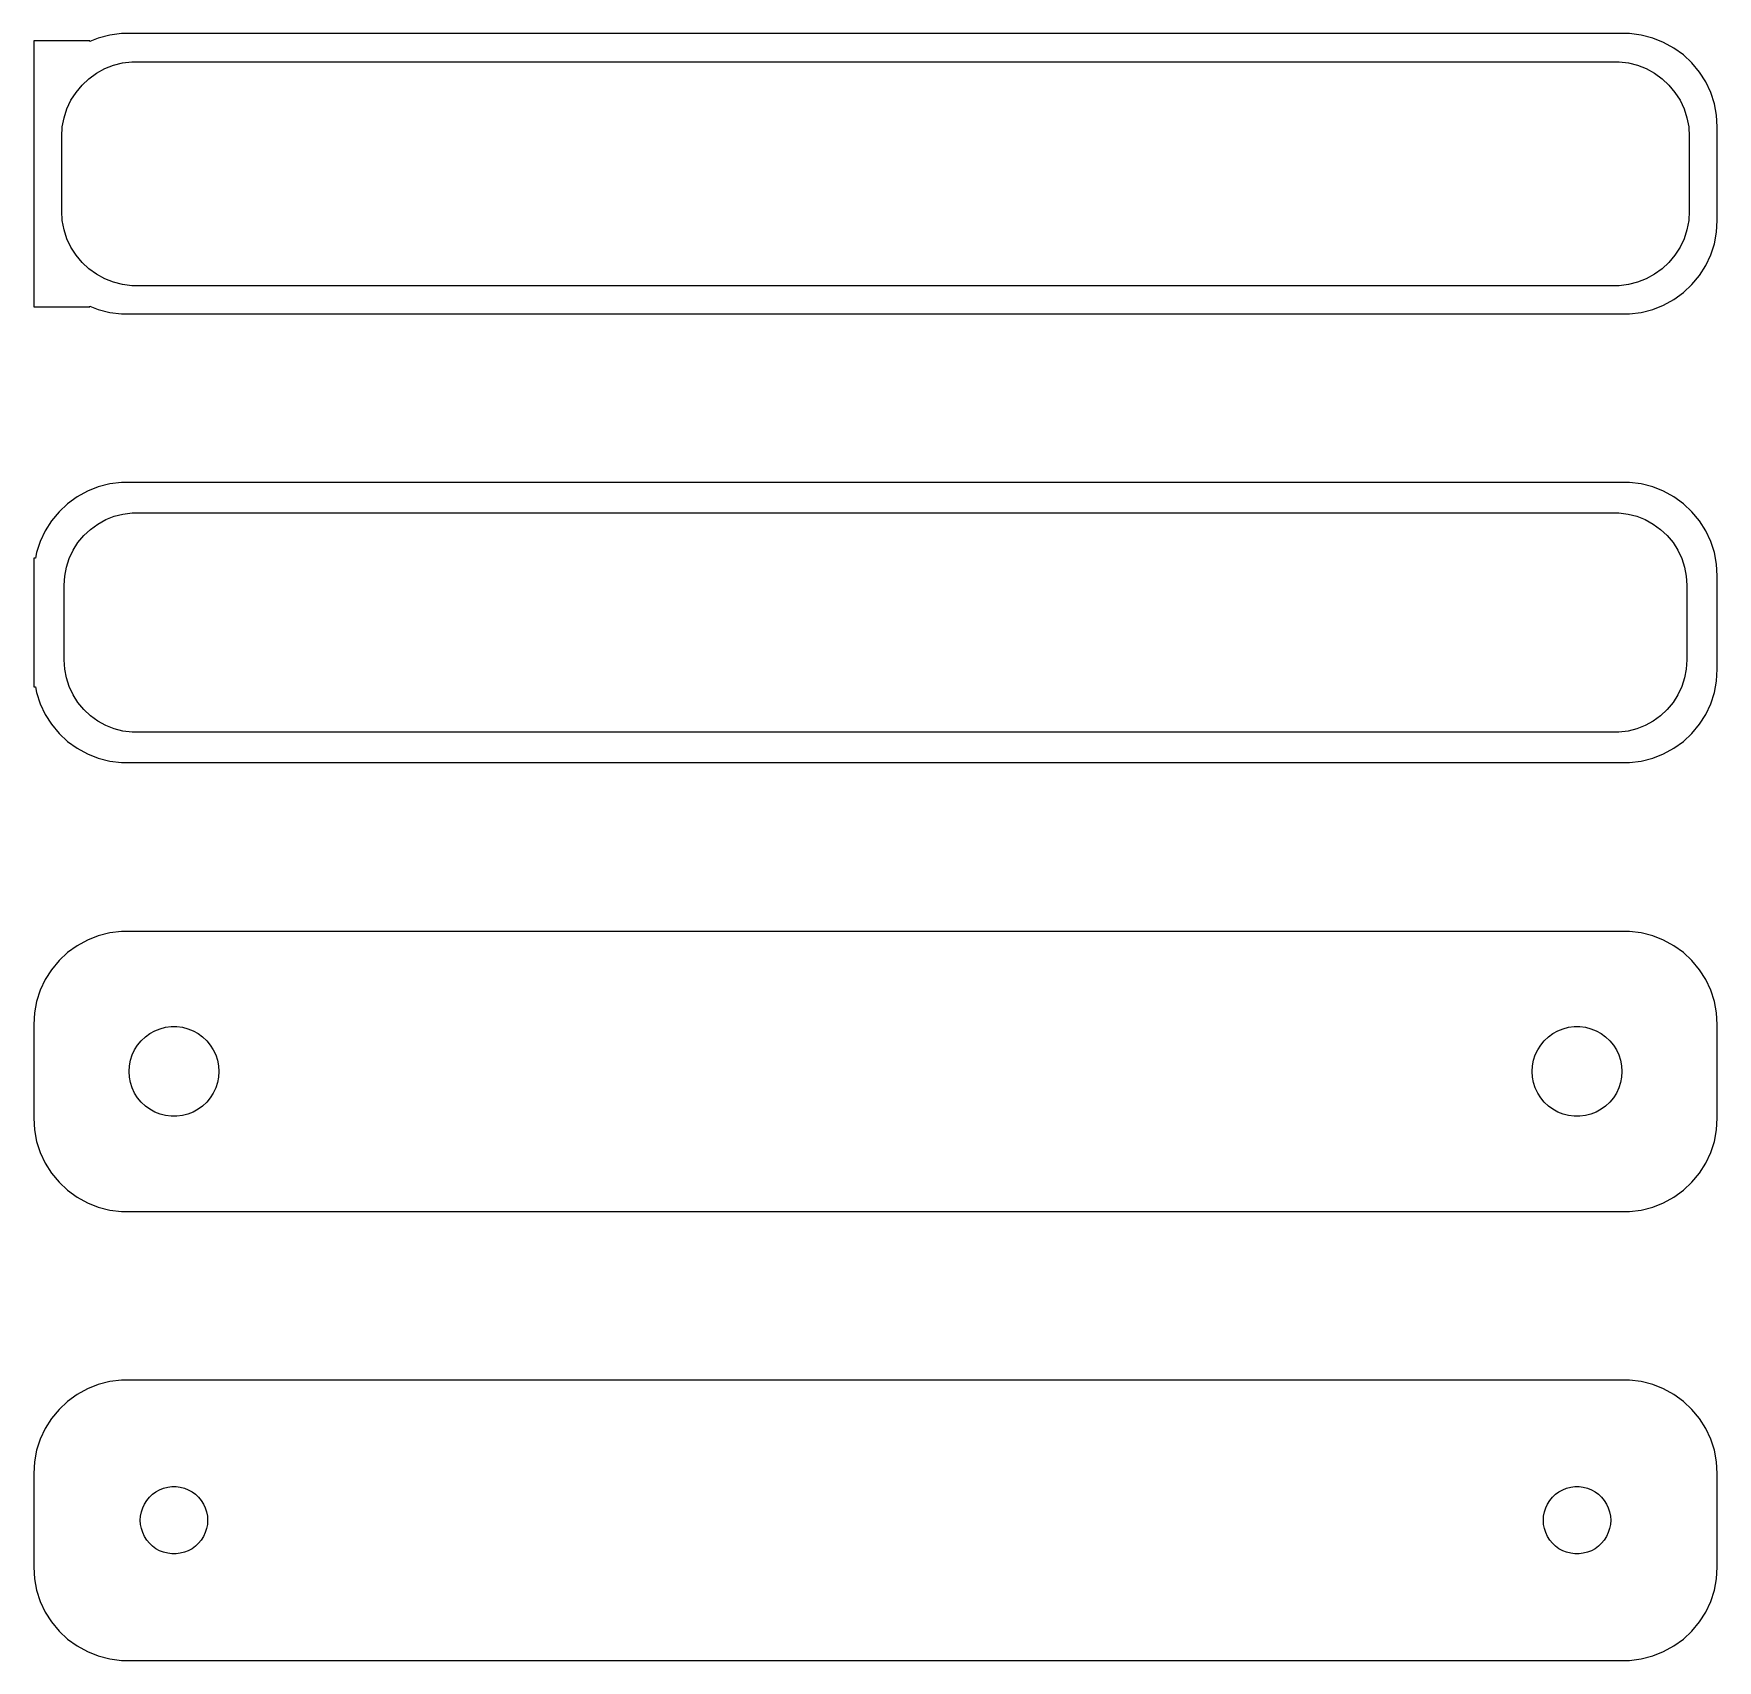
# Model space of a CAD drawing. Header units: metres. Extents: x -45 to 45, y 64.5 to 151.5.
import ezdxf

# ---------------------------------------------------------------- set-up
doc = ezdxf.new("R2010")
doc.units = ezdxf.units.M

msp = doc.modelspace()

# ---------------------------------------------------------------- linework, layer by layer
for p, q in [((-41.5451, 151.255), (-42, 151.075)), ((-40.9369, 151.411), (-41.5451, 151.255)), ((-40.3139, 151.49), (-40.9369, 151.411)), ((40.3139, 151.49), (-40.3139, 151.49)), ((40.9369, 151.411), (40.3139, 151.49)), ((41.5451, 151.255), (40.9369, 151.411)), ((42.1289, 151.024), (41.5451, 151.255)), ((-42, 151.115), (-45, 151.115)), ((-45, 151.115), (-45, 136.885)), ((-42, 151.075), (-42, 151.115)), ((42.6791, 150.722), (42.1289, 151.024)), ((43.1871, 150.353), (42.6791, 150.722)), ((43.6448, 149.923), (43.1871, 150.353)), ((-41.6433, 149.377), (-41.2031, 149.619)), ((-41.2031, 149.619), (-40.7361, 149.804)), ((-40.7361, 149.804), (-40.2495, 149.929)), ((-40.2495, 149.929), (-39.7512, 149.992)), ((-39.7512, 149.992), (39.7512, 149.992)), ((39.7512, 149.992), (40.2495, 149.929)), ((40.2495, 149.929), (40.7361, 149.804)), ((40.7361, 149.804), (41.2031, 149.619)), ((41.2031, 149.619), (41.6433, 149.377)), ((44.0451, 149.439), (43.6448, 149.923)), ((44.3815, 148.909), (44.0451, 149.439)), ((-42.7361, 148.351), (-42.4159, 148.738)), ((-42.4159, 148.738), (-42.0497, 149.082)), ((-42.0497, 149.082), (-41.6433, 149.377)), ((41.6433, 149.377), (42.0497, 149.082)), ((42.0497, 149.082), (42.4159, 148.738)), ((42.4159, 148.738), (42.7361, 148.351)), ((44.6489, 148.341), (44.3815, 148.909)), ((-43.2191, 147.472), (-43.0052, 147.927)), ((-43.0052, 147.927), (-42.7361, 148.351)), ((42.7361, 148.351), (43.0052, 147.927)), ((43.0052, 147.927), (43.2191, 147.472)), ((44.8429, 147.743), (44.6489, 148.341)), ((44.9606, 147.127), (44.8429, 147.743)), ((-43.4685, 146.501), (-43.3743, 146.995)), ((-43.3743, 146.995), (-43.2191, 147.472)), ((43.2191, 147.472), (43.3743, 146.995)), ((43.3743, 146.995), (43.4685, 146.501)), ((45, 146.5), (44.9606, 147.127)), ((-43.5, 146), (-43.4685, 146.501)), ((-43.5, 142), (-43.5, 146)), ((43.4685, 146.501), (43.5, 146)), ((43.5, 146), (43.5, 142)), ((45, 141.5), (45, 146.5)), ((-43.4685, 141.499), (-43.5, 142)), ((-43.3743, 141.005), (-43.4685, 141.499)), ((43.4685, 141.499), (43.3743, 141.005)), ((43.5, 142), (43.4685, 141.499)), ((44.9606, 140.873), (45, 141.5)), ((-43.2191, 140.528), (-43.3743, 141.005)), ((-43.0052, 140.073), (-43.2191, 140.528)), ((43.2191, 140.528), (43.0052, 140.073)), ((43.3743, 141.005), (43.2191, 140.528)), ((44.8429, 140.257), (44.9606, 140.873)), ((-42.7361, 139.649), (-43.0052, 140.073)), ((-42.4159, 139.262), (-42.7361, 139.649)), ((42.7361, 139.649), (42.4159, 139.262)), ((43.0052, 140.073), (42.7361, 139.649)), ((44.3815, 139.091), (44.6489, 139.659)), ((44.6489, 139.659), (44.8429, 140.257)), ((-42.0497, 138.918), (-42.4159, 139.262)), ((-41.6433, 138.623), (-42.0497, 138.918)), ((-41.2031, 138.381), (-41.6433, 138.623)), ((41.6433, 138.623), (41.2031, 138.381)), ((42.0497, 138.918), (41.6433, 138.623)), ((42.4159, 139.262), (42.0497, 138.918)), ((44.0451, 138.561), (44.3815, 139.091)), ((-40.7361, 138.196), (-41.2031, 138.381)), ((-40.2495, 138.071), (-40.7361, 138.196)), ((-39.7512, 138.008), (-40.2495, 138.071)), ((39.7512, 138.008), (-39.7512, 138.008)), ((40.2495, 138.071), (39.7512, 138.008)), ((40.7361, 138.196), (40.2495, 138.071)), ((41.2031, 138.381), (40.7361, 138.196)), ((43.1871, 137.647), (43.6448, 138.077)), ((43.6448, 138.077), (44.0451, 138.561)), ((-45, 136.885), (-42, 136.885)), ((-42, 136.885), (-42, 136.925)), ((-42, 136.925), (-41.5451, 136.745)), ((41.5451, 136.745), (42.1289, 136.976)), ((42.1289, 136.976), (42.6791, 137.278)), ((42.6791, 137.278), (43.1871, 137.647)), ((-41.5451, 136.745), (-40.9369, 136.589)), ((-40.9369, 136.589), (-40.3139, 136.51)), ((-40.3139, 136.51), (40.3139, 136.51)), ((40.3139, 136.51), (40.9369, 136.589)), ((40.9369, 136.589), (41.5451, 136.745)), ((-42.1289, 127.024), (-42.6791, 126.722)), ((-41.5451, 127.255), (-42.1289, 127.024)), ((-40.9369, 127.411), (-41.5451, 127.255)), ((-40.3139, 127.49), (-40.9369, 127.411)), ((40.3139, 127.49), (-40.3139, 127.49)), ((40.9369, 127.411), (40.3139, 127.49)), ((41.5451, 127.255), (40.9369, 127.411)), ((42.1289, 127.024), (41.5451, 127.255)), ((42.6791, 126.722), (42.1289, 127.024)), ((-43.1871, 126.353), (-43.6448, 125.923)), ((-42.6791, 126.722), (-43.1871, 126.353)), ((43.1871, 126.353), (42.6791, 126.722)), ((43.6448, 125.923), (43.1871, 126.353)), ((-44.0451, 125.439), (-44.3815, 124.909)), ((-43.6448, 125.923), (-44.0451, 125.439)), ((-41.9685, 124.984), (-41.5751, 125.27)), ((-41.5751, 125.27), (-41.1489, 125.504)), ((-41.1489, 125.504), (-40.6967, 125.683)), ((-40.6967, 125.683), (-40.2256, 125.804)), ((-40.2256, 125.804), (-39.7432, 125.865)), ((-39.7432, 125.865), (39.7432, 125.865)), ((39.7432, 125.865), (40.2256, 125.804)), ((40.2256, 125.804), (40.6967, 125.683)), ((40.6967, 125.683), (41.1489, 125.504)), ((41.1489, 125.504), (41.5751, 125.27)), ((41.5751, 125.27), (41.9685, 124.984)), ((44.0451, 125.439), (43.6448, 125.923)), ((44.3815, 124.909), (44.0451, 125.439)), ((-44.6489, 124.341), (-44.8429, 123.743)), ((-44.3815, 124.909), (-44.6489, 124.341)), ((-42.8936, 123.866), (-42.633, 124.276)), ((-42.633, 124.276), (-42.323, 124.651)), ((-42.323, 124.651), (-41.9685, 124.984)), ((41.9685, 124.984), (42.323, 124.651)), ((42.323, 124.651), (42.633, 124.276)), ((42.633, 124.276), (42.8936, 123.866)), ((44.6489, 124.341), (44.3815, 124.909)), ((44.8429, 123.743), (44.6489, 124.341)), ((-44.9, 123.444), (-45, 123.444)), ((-45, 123.444), (-45, 116.556)), ((-44.8429, 123.743), (-44.9, 123.444)), ((-43.251, 122.963), (-43.1007, 123.426)), ((-43.1007, 123.426), (-42.8936, 123.866)), ((42.8936, 123.866), (43.1007, 123.426)), ((43.1007, 123.426), (43.251, 122.963)), ((44.9606, 123.127), (44.8429, 123.743)), ((-43.3726, 122), (-43.3421, 122.485)), ((-43.3421, 122.485), (-43.251, 122.963)), ((43.251, 122.963), (43.3421, 122.485)), ((43.3421, 122.485), (43.3726, 122)), ((45, 122.5), (44.9606, 123.127)), ((45, 117.5), (45, 122.5)), ((-43.3726, 118), (-43.3726, 122)), ((43.3726, 122), (43.3726, 118)), ((-43.3421, 117.515), (-43.3726, 118)), ((43.3726, 118), (43.3421, 117.515)), ((-43.251, 117.037), (-43.3421, 117.515)), ((-43.1007, 116.574), (-43.251, 117.037)), ((43.251, 117.037), (43.1007, 116.574)), ((43.3421, 117.515), (43.251, 117.037)), ((44.9606, 116.873), (45, 117.5)), ((-45, 116.556), (-44.9, 116.556)), ((-44.9, 116.556), (-44.8429, 116.257)), ((-44.8429, 116.257), (-44.6489, 115.659)), ((-42.8936, 116.134), (-43.1007, 116.574)), ((-42.633, 115.724), (-42.8936, 116.134)), ((42.8936, 116.134), (42.633, 115.724)), ((43.1007, 116.574), (42.8936, 116.134)), ((44.6489, 115.659), (44.8429, 116.257)), ((44.8429, 116.257), (44.9606, 116.873)), ((-44.6489, 115.659), (-44.3815, 115.091)), ((-42.323, 115.349), (-42.633, 115.724)), ((-41.9685, 115.016), (-42.323, 115.349)), ((42.323, 115.349), (41.9685, 115.016)), ((42.633, 115.724), (42.323, 115.349)), ((44.3815, 115.091), (44.6489, 115.659)), ((-44.3815, 115.091), (-44.0451, 114.561)), ((-44.0451, 114.561), (-43.6448, 114.077)), ((-41.5751, 114.73), (-41.9685, 115.016)), ((-41.1489, 114.496), (-41.5751, 114.73)), ((-40.6967, 114.317), (-41.1489, 114.496)), ((-40.2256, 114.196), (-40.6967, 114.317)), ((40.6967, 114.317), (40.2256, 114.196)), ((41.1489, 114.496), (40.6967, 114.317)), ((41.5751, 114.73), (41.1489, 114.496)), ((41.9685, 115.016), (41.5751, 114.73)), ((43.6448, 114.077), (44.0451, 114.561)), ((44.0451, 114.561), (44.3815, 115.091)), ((-43.6448, 114.077), (-43.1871, 113.647)), ((-43.1871, 113.647), (-42.6791, 113.278)), ((-39.7432, 114.135), (-40.2256, 114.196)), ((39.7432, 114.135), (-39.7432, 114.135)), ((40.2256, 114.196), (39.7432, 114.135)), ((42.6791, 113.278), (43.1871, 113.647)), ((43.1871, 113.647), (43.6448, 114.077)), ((-42.6791, 113.278), (-42.1289, 112.976)), ((-42.1289, 112.976), (-41.5451, 112.745)), ((-41.5451, 112.745), (-40.9369, 112.589)), ((-40.9369, 112.589), (-40.3139, 112.51)), ((-40.3139, 112.51), (40.3139, 112.51)), ((40.3139, 112.51), (40.9369, 112.589)), ((40.9369, 112.589), (41.5451, 112.745)), ((41.5451, 112.745), (42.1289, 112.976)), ((42.1289, 112.976), (42.6791, 113.278)), ((-42.6791, 102.722), (-43.1871, 102.353)), ((-42.1289, 103.024), (-42.6791, 102.722)), ((-41.5451, 103.255), (-42.1289, 103.024)), ((-40.9369, 103.411), (-41.5451, 103.255)), ((-40.3139, 103.49), (-40.9369, 103.411)), ((40.3139, 103.49), (-40.3139, 103.49)), ((40.9369, 103.411), (40.3139, 103.49)), ((41.5451, 103.255), (40.9369, 103.411)), ((42.1289, 103.024), (41.5451, 103.255)), ((42.6791, 102.722), (42.1289, 103.024)), ((43.1871, 102.353), (42.6791, 102.722)), ((-43.6448, 101.923), (-44.0451, 101.439)), ((-43.1871, 102.353), (-43.6448, 101.923)), ((43.6448, 101.923), (43.1871, 102.353)), ((44.0451, 101.439), (43.6448, 101.923)), ((-44.3815, 100.909), (-44.6489, 100.341)), ((-44.0451, 101.439), (-44.3815, 100.909)), ((44.3815, 100.909), (44.0451, 101.439)), ((44.6489, 100.341), (44.3815, 100.909)), ((-44.6489, 100.341), (-44.8429, 99.7434)), ((44.8429, 99.7434), (44.6489, 100.341)), ((-44.9606, 99.1267), (-45, 98.5)), ((-44.8429, 99.7434), (-44.9606, 99.1267)), ((44.9606, 99.1267), (44.8429, 99.7434)), ((45, 98.5), (44.9606, 99.1267)), ((-45, 98.5), (-45, 93.5)), ((-38.786, 98.0264), (-38.5219, 98.1716)), ((-38.5219, 98.1716), (-38.2416, 98.2825)), ((-38.2416, 98.2825), (-37.9497, 98.3575)), ((-37.9497, 98.3575), (-37.6507, 98.3953)), ((-37.6507, 98.3953), (-37.3493, 98.3953)), ((-37.3493, 98.3953), (-37.0503, 98.3575)), ((-37.0503, 98.3575), (-36.7584, 98.2825)), ((-36.7584, 98.2825), (-36.4781, 98.1716)), ((-36.4781, 98.1716), (-36.214, 98.0264)), ((36.214, 98.0264), (36.4781, 98.1716)), ((36.4781, 98.1716), (36.7584, 98.2825)), ((36.7584, 98.2825), (37.0503, 98.3575)), ((37.0503, 98.3575), (37.3493, 98.3953)), ((37.3493, 98.3953), (37.6507, 98.3953)), ((37.6507, 98.3953), (37.9497, 98.3575)), ((37.9497, 98.3575), (38.2416, 98.2825)), ((38.2416, 98.2825), (38.5219, 98.1716)), ((38.5219, 98.1716), (38.786, 98.0264)), ((45, 93.5), (45, 98.5)), ((-39.6031, 97.1562), (-39.4416, 97.4107)), ((-39.4416, 97.4107), (-39.2495, 97.6429)), ((-39.2495, 97.6429), (-39.0298, 97.8492)), ((-39.0298, 97.8492), (-38.786, 98.0264)), ((-36.214, 98.0264), (-35.9702, 97.8492)), ((-35.9702, 97.8492), (-35.7505, 97.6429)), ((-35.7505, 97.6429), (-35.5583, 97.4107)), ((-35.5583, 97.4107), (-35.3969, 97.1562)), ((35.3969, 97.1562), (35.5583, 97.4107)), ((35.5583, 97.4107), (35.7505, 97.6429)), ((35.7505, 97.6429), (35.9702, 97.8492)), ((35.9702, 97.8492), (36.214, 98.0264)), ((38.786, 98.0264), (39.0298, 97.8492)), ((39.0298, 97.8492), (39.2495, 97.6429)), ((39.2495, 97.6429), (39.4416, 97.4107)), ((39.4416, 97.4107), (39.6031, 97.1562)), ((-39.9, 96), (-39.8811, 96.3008)), ((-39.8811, 96.3008), (-39.8246, 96.5968)), ((-39.8246, 96.5968), (-39.7315, 96.8835)), ((-39.7315, 96.8835), (-39.6031, 97.1562)), ((-35.3969, 97.1562), (-35.2685, 96.8835)), ((-35.2685, 96.8835), (-35.1754, 96.5968)), ((-35.1754, 96.5968), (-35.1189, 96.3008)), ((-35.1189, 96.3008), (-35.1, 96)), ((35.1, 96), (35.1189, 96.3008)), ((35.1189, 96.3008), (35.1754, 96.5968)), ((35.1754, 96.5968), (35.2685, 96.8835)), ((35.2685, 96.8835), (35.3969, 97.1562)), ((39.6031, 97.1562), (39.7315, 96.8835)), ((39.7315, 96.8835), (39.8246, 96.5968)), ((39.8246, 96.5968), (39.8811, 96.3008)), ((39.8811, 96.3008), (39.9, 96)), ((-39.8811, 95.6992), (-39.9, 96)), ((-39.8246, 95.4032), (-39.8811, 95.6992)), ((-39.7315, 95.1165), (-39.8246, 95.4032)), ((-35.1754, 95.4032), (-35.2685, 95.1165)), ((-35.1189, 95.6992), (-35.1754, 95.4032)), ((-35.1, 96), (-35.1189, 95.6992)), ((35.1189, 95.6992), (35.1, 96)), ((35.1754, 95.4032), (35.1189, 95.6992)), ((35.2685, 95.1165), (35.1754, 95.4032)), ((39.8246, 95.4032), (39.7315, 95.1165)), ((39.8811, 95.6992), (39.8246, 95.4032)), ((39.9, 96), (39.8811, 95.6992)), ((-39.6031, 94.8438), (-39.7315, 95.1165)), ((-39.4416, 94.5893), (-39.6031, 94.8438)), ((-39.2495, 94.3571), (-39.4416, 94.5893)), ((-35.5583, 94.5893), (-35.7505, 94.3571)), ((-35.3969, 94.8438), (-35.5583, 94.5893)), ((-35.2685, 95.1165), (-35.3969, 94.8438)), ((35.3969, 94.8438), (35.2685, 95.1165)), ((35.5583, 94.5893), (35.3969, 94.8438)), ((35.7505, 94.3571), (35.5583, 94.5893)), ((39.4416, 94.5893), (39.2495, 94.3571)), ((39.6031, 94.8438), (39.4416, 94.5893)), ((39.7315, 95.1165), (39.6031, 94.8438)), ((-39.0298, 94.1508), (-39.2495, 94.3571)), ((-38.786, 93.9736), (-39.0298, 94.1508)), ((-38.5219, 93.8284), (-38.786, 93.9736)), ((-38.2416, 93.7175), (-38.5219, 93.8284)), ((-37.9497, 93.6425), (-38.2416, 93.7175)), ((-37.6507, 93.6047), (-37.9497, 93.6425)), ((-37.3493, 93.6047), (-37.6507, 93.6047)), ((-37.0503, 93.6425), (-37.3493, 93.6047)), ((-36.7584, 93.7175), (-37.0503, 93.6425)), ((-36.4781, 93.8284), (-36.7584, 93.7175)), ((-36.214, 93.9736), (-36.4781, 93.8284)), ((-35.9702, 94.1508), (-36.214, 93.9736)), ((-35.7505, 94.3571), (-35.9702, 94.1508)), ((35.9702, 94.1508), (35.7505, 94.3571)), ((36.214, 93.9736), (35.9702, 94.1508)), ((36.4781, 93.8284), (36.214, 93.9736)), ((36.7584, 93.7175), (36.4781, 93.8284)), ((37.0503, 93.6425), (36.7584, 93.7175)), ((37.3493, 93.6047), (37.0503, 93.6425)), ((37.6507, 93.6047), (37.3493, 93.6047)), ((37.9497, 93.6425), (37.6507, 93.6047)), ((38.2416, 93.7175), (37.9497, 93.6425)), ((38.5219, 93.8284), (38.2416, 93.7175)), ((38.786, 93.9736), (38.5219, 93.8284)), ((39.0298, 94.1508), (38.786, 93.9736)), ((39.2495, 94.3571), (39.0298, 94.1508)), ((-45, 93.5), (-44.9606, 92.8733)), ((-44.9606, 92.8733), (-44.8429, 92.2566)), ((44.8429, 92.2566), (44.9606, 92.8733)), ((44.9606, 92.8733), (45, 93.5)), ((-44.8429, 92.2566), (-44.6489, 91.6594)), ((44.6489, 91.6594), (44.8429, 92.2566)), ((-44.6489, 91.6594), (-44.3815, 91.0912)), ((-44.3815, 91.0912), (-44.0451, 90.5611)), ((44.0451, 90.5611), (44.3815, 91.0912)), ((44.3815, 91.0912), (44.6489, 91.6594)), ((-44.0451, 90.5611), (-43.6448, 90.0773)), ((-43.6448, 90.0773), (-43.1871, 89.6474)), ((43.1871, 89.6474), (43.6448, 90.0773)), ((43.6448, 90.0773), (44.0451, 90.5611)), ((-43.1871, 89.6474), (-42.6791, 89.2784)), ((-42.6791, 89.2784), (-42.1289, 88.9759)), ((42.1289, 88.9759), (42.6791, 89.2784)), ((42.6791, 89.2784), (43.1871, 89.6474)), ((-42.1289, 88.9759), (-41.5451, 88.7447)), ((-41.5451, 88.7447), (-40.9369, 88.5886)), ((-40.9369, 88.5886), (-40.3139, 88.5099)), ((-40.3139, 88.5099), (40.3139, 88.5099)), ((40.3139, 88.5099), (40.9369, 88.5886)), ((40.9369, 88.5886), (41.5451, 88.7447)), ((41.5451, 88.7447), (42.1289, 88.9759)), ((-41.5451, 79.2553), (-42.1289, 79.0241)), ((-40.9369, 79.4114), (-41.5451, 79.2553)), ((-40.3139, 79.4901), (-40.9369, 79.4114)), ((40.3139, 79.4901), (-40.3139, 79.4901)), ((40.9369, 79.4114), (40.3139, 79.4901)), ((41.5451, 79.2553), (40.9369, 79.4114)), ((42.1289, 79.0241), (41.5451, 79.2553)), ((-43.1871, 78.3526), (-43.6448, 77.9227)), ((-42.6791, 78.7216), (-43.1871, 78.3526)), ((-42.1289, 79.0241), (-42.6791, 78.7216)), ((42.6791, 78.7216), (42.1289, 79.0241)), ((43.1871, 78.3526), (42.6791, 78.7216)), ((43.6448, 77.9227), (43.1871, 78.3526)), ((-44.0451, 77.4389), (-44.3815, 76.9088)), ((-43.6448, 77.9227), (-44.0451, 77.4389)), ((44.0451, 77.4389), (43.6448, 77.9227)), ((44.3815, 76.9088), (44.0451, 77.4389)), ((-44.3815, 76.9088), (-44.6489, 76.3406)), ((44.6489, 76.3406), (44.3815, 76.9088)), ((-44.8429, 75.7434), (-44.9606, 75.1267)), ((-44.6489, 76.3406), (-44.8429, 75.7434)), ((44.8429, 75.7434), (44.6489, 76.3406)), ((44.9606, 75.1267), (44.8429, 75.7434)), ((-44.9606, 75.1267), (-45, 74.5)), ((45, 74.5), (44.9606, 75.1267)), ((-45, 74.5), (-45, 69.5)), ((45, 69.5), (45, 74.5)), ((-39.0773, 72.8671), (-38.9562, 73.058)), ((-38.9562, 73.058), (-38.8121, 73.2322)), ((-38.8121, 73.2322), (-38.6474, 73.3869)), ((-38.6474, 73.3869), (-38.4645, 73.5198)), ((-38.4645, 73.5198), (-38.2664, 73.6287)), ((-38.2664, 73.6287), (-38.0562, 73.7119)), ((-38.0562, 73.7119), (-37.8373, 73.7681)), ((-37.8373, 73.7681), (-37.613, 73.7964)), ((-37.613, 73.7964), (-37.387, 73.7964)), ((-37.387, 73.7964), (-37.1627, 73.7681)), ((-37.1627, 73.7681), (-36.9438, 73.7119)), ((-36.9438, 73.7119), (-36.7336, 73.6287)), ((-36.7336, 73.6287), (-36.5355, 73.5198)), ((-36.5355, 73.5198), (-36.3526, 73.3869)), ((-36.3526, 73.3869), (-36.1879, 73.2322)), ((-36.1879, 73.2322), (-36.0438, 73.058)), ((-36.0438, 73.058), (-35.9226, 72.8671)), ((35.9226, 72.8671), (36.0438, 73.058)), ((36.0438, 73.058), (36.1879, 73.2322)), ((36.1879, 73.2322), (36.3526, 73.3869)), ((36.3526, 73.3869), (36.5355, 73.5198)), ((36.5355, 73.5198), (36.7336, 73.6287)), ((36.7336, 73.6287), (36.9438, 73.7119)), ((36.9438, 73.7119), (37.1627, 73.7681)), ((37.1627, 73.7681), (37.387, 73.7964)), ((37.387, 73.7964), (37.613, 73.7964)), ((37.613, 73.7964), (37.8373, 73.7681)), ((37.8373, 73.7681), (38.0562, 73.7119)), ((38.0562, 73.7119), (38.2664, 73.6287)), ((38.2664, 73.6287), (38.4645, 73.5198)), ((38.4645, 73.5198), (38.6474, 73.3869)), ((38.6474, 73.3869), (38.8121, 73.2322)), ((38.8121, 73.2322), (38.9562, 73.058)), ((38.9562, 73.058), (39.0773, 72.8671)), ((-39.3, 72), (-39.2858, 72.2256)), ((-39.2858, 71.7744), (-39.3, 72)), ((-39.2858, 72.2256), (-39.2434, 72.4476)), ((-39.2434, 72.4476), (-39.1736, 72.6626)), ((-39.1736, 72.6626), (-39.0773, 72.8671)), ((-35.9226, 72.8671), (-35.8264, 72.6626)), ((-35.8264, 72.6626), (-35.7565, 72.4476)), ((-35.7565, 72.4476), (-35.7142, 72.2256)), ((-35.7142, 72.2256), (-35.7, 72)), ((-35.7, 72), (-35.7142, 71.7744)), ((35.7, 72), (35.7142, 72.2256)), ((35.7142, 71.7744), (35.7, 72)), ((35.7142, 72.2256), (35.7565, 72.4476)), ((35.7565, 72.4476), (35.8264, 72.6626)), ((35.8264, 72.6626), (35.9226, 72.8671)), ((39.0773, 72.8671), (39.1736, 72.6626)), ((39.1736, 72.6626), (39.2434, 72.4476)), ((39.2434, 72.4476), (39.2858, 72.2256)), ((39.2858, 72.2256), (39.3, 72)), ((39.3, 72), (39.2858, 71.7744)), ((-39.2434, 71.5524), (-39.2858, 71.7744)), ((-39.1736, 71.3374), (-39.2434, 71.5524)), ((-39.0773, 71.1329), (-39.1736, 71.3374)), ((-38.9562, 70.942), (-39.0773, 71.1329)), ((-35.9226, 71.1329), (-36.0438, 70.942)), ((-35.8264, 71.3374), (-35.9226, 71.1329)), ((-35.7565, 71.5524), (-35.8264, 71.3374)), ((-35.7142, 71.7744), (-35.7565, 71.5524)), ((35.7565, 71.5524), (35.7142, 71.7744)), ((35.8264, 71.3374), (35.7565, 71.5524)), ((35.9226, 71.1329), (35.8264, 71.3374)), ((36.0438, 70.942), (35.9226, 71.1329)), ((39.0773, 71.1329), (38.9562, 70.942)), ((39.1736, 71.3374), (39.0773, 71.1329)), ((39.2434, 71.5524), (39.1736, 71.3374)), ((39.2858, 71.7744), (39.2434, 71.5524)), ((-38.8121, 70.7678), (-38.9562, 70.942)), ((-38.6474, 70.6131), (-38.8121, 70.7678)), ((-38.4645, 70.4802), (-38.6474, 70.6131)), ((-38.2664, 70.3713), (-38.4645, 70.4802)), ((-38.0562, 70.2881), (-38.2664, 70.3713)), ((-37.8373, 70.2319), (-38.0562, 70.2881)), ((-37.613, 70.2036), (-37.8373, 70.2319)), ((-37.387, 70.2036), (-37.613, 70.2036)), ((-37.1627, 70.2319), (-37.387, 70.2036)), ((-36.9438, 70.2881), (-37.1627, 70.2319)), ((-36.7336, 70.3713), (-36.9438, 70.2881)), ((-36.5355, 70.4802), (-36.7336, 70.3713)), ((-36.3526, 70.6131), (-36.5355, 70.4802)), ((-36.1879, 70.7678), (-36.3526, 70.6131)), ((-36.0438, 70.942), (-36.1879, 70.7678)), ((36.1879, 70.7678), (36.0438, 70.942)), ((36.3526, 70.6131), (36.1879, 70.7678)), ((36.5355, 70.4802), (36.3526, 70.6131)), ((36.7336, 70.3713), (36.5355, 70.4802)), ((36.9438, 70.2881), (36.7336, 70.3713)), ((37.1627, 70.2319), (36.9438, 70.2881)), ((37.387, 70.2036), (37.1627, 70.2319)), ((37.613, 70.2036), (37.387, 70.2036)), ((37.8373, 70.2319), (37.613, 70.2036)), ((38.0562, 70.2881), (37.8373, 70.2319)), ((38.2664, 70.3713), (38.0562, 70.2881)), ((38.4645, 70.4802), (38.2664, 70.3713)), ((38.6474, 70.6131), (38.4645, 70.4802)), ((38.8121, 70.7678), (38.6474, 70.6131)), ((38.9562, 70.942), (38.8121, 70.7678)), ((-45, 69.5), (-44.9606, 68.8733)), ((44.9606, 68.8733), (45, 69.5)), ((-44.9606, 68.8733), (-44.8429, 68.2566)), ((44.8429, 68.2566), (44.9606, 68.8733)), ((-44.8429, 68.2566), (-44.6489, 67.6594)), ((-44.6489, 67.6594), (-44.3815, 67.0912)), ((44.3815, 67.0912), (44.6489, 67.6594)), ((44.6489, 67.6594), (44.8429, 68.2566)), ((-44.3815, 67.0912), (-44.0451, 66.5611)), ((44.0451, 66.5611), (44.3815, 67.0912)), ((-44.0451, 66.5611), (-43.6448, 66.0773)), ((-43.6448, 66.0773), (-43.1871, 65.6474)), ((43.1871, 65.6474), (43.6448, 66.0773)), ((43.6448, 66.0773), (44.0451, 66.5611)), ((-43.1871, 65.6474), (-42.6791, 65.2784)), ((-42.6791, 65.2784), (-42.1289, 64.9759)), ((-42.1289, 64.9759), (-41.5451, 64.7447)), ((41.5451, 64.7447), (42.1289, 64.9759)), ((42.1289, 64.9759), (42.6791, 65.2784)), ((42.6791, 65.2784), (43.1871, 65.6474)), ((-41.5451, 64.7447), (-40.9369, 64.5886)), ((-40.9369, 64.5886), (-40.3139, 64.5099)), ((-40.3139, 64.5099), (40.3139, 64.5099)), ((40.3139, 64.5099), (40.9369, 64.5886)), ((40.9369, 64.5886), (41.5451, 64.7447))]:
    msp.add_line(p, q)

doc.saveas('drawing.dxf')
